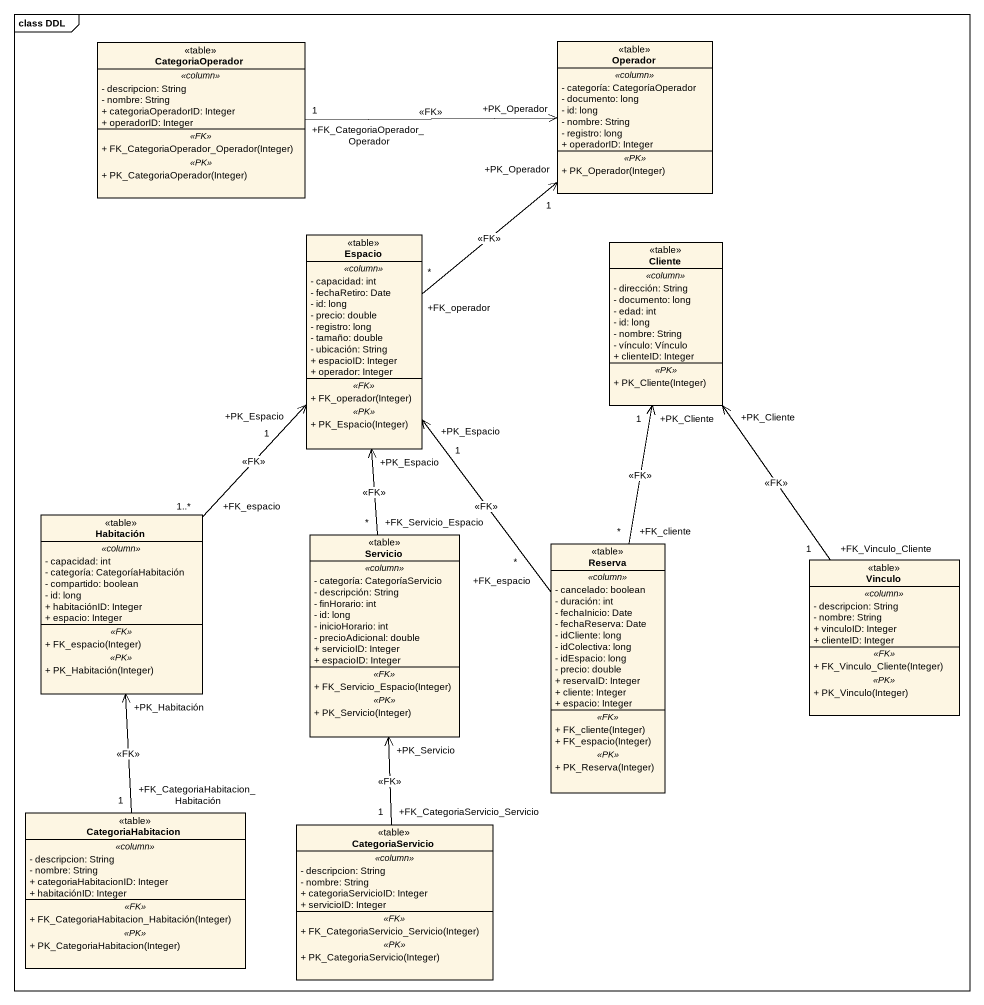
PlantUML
@startuml
mainframe class DDL
hide circle
hide empty members
skinparam classAttributeIconSize 0
class CategoriaOperador <<table>> {
  .. <<column>> ..
  - descripcion: String
  - nombre: String
  + categoriaOperadorID: Integer
  + operadorID: Integer
  .. <<FK>> ..
  + FK_CategoriaOperador_Operador(Integer)
  .. <<PK>> ..
  + PK_CategoriaOperador(Integer)
}
class Operador <<table>> {
  .. <<column>> ..
  - categoría: CategoríaOperador
  - documento: long
  - id: long
  - nombre: String
  - registro: long
  + operadorID: Integer
  .. <<PK>> ..
  + PK_Operador(Integer)
}
class Espacio <<table>> {
  .. <<column>> ..
  - capacidad: int
  - fechaRetiro: Date
  - id: long
  - precio: double
  - registro: long
  - tamaño: double
  - ubicación: String
  + espacioID: Integer
  + operador: Integer
  .. <<FK>> ..
  + FK_operador(Integer)
  .. <<PK>> ..
  + PK_Espacio(Integer)
}
class Cliente <<table>> {
  .. <<column>> ..
  - dirección: String
  - documento: long
  - edad: int
  - id: long
  - nombre: String
  - vínculo: Vínculo
  + clienteID: Integer
  .. <<PK>> ..
  + PK_Cliente(Integer)
}
class Habitación <<table>> {
  .. <<column>> ..
  - capacidad: int
  - categoría: CategoríaHabitación
  - compartido: boolean
  - id: long
  + habitaciónID: Integer
  + espacio: Integer
  .. <<FK>> ..
  + FK_espacio(Integer)
  .. <<PK>> ..
  + PK_Habitación(Integer)
}
class Servicio <<table>> {
  .. <<column>> ..
  - categoría: CategoríaServicio
  - descripción: String
  - finHorario: int
  - id: long
  - inicioHorario: int
  - precioAdicional: double
  + servicioID: Integer
  + espacioID: Integer
  .. <<FK>> ..
  + FK_Servicio_Espacio(Integer)
  .. <<PK>> ..
  + PK_Servicio(Integer)
}
class Reserva <<table>> {
  .. <<column>> ..
  - cancelado: boolean
  - duración: int
  - fechaInicio: Date
  - fechaReserva: Date
  - idCliente: long
  - idColectiva: long
  - idEspacio: long
  - precio: double
  + reservaID: Integer
  + cliente: Integer
  + espacio: Integer
  .. <<FK>> ..
  + FK_cliente(Integer)
  + FK_espacio(Integer)
  .. <<PK>> ..
  + PK_Reserva(Integer)
}
class Vinculo <<table>> {
  .. <<column>> ..
  - descripcion: String
  - nombre: String
  + vinculoID: Integer
  + clienteID: Integer
  .. <<FK>> ..
  + FK_Vinculo_Cliente(Integer)
  .. <<PK>> ..
  + PK_Vinculo(Integer)
}
class CategoriaHabitacion <<table>> {
  .. <<column>> ..
  - descripcion: String
  - nombre: String
  + categoriaHabitacionID: Integer
  + habitaciónID: Integer
  .. <<FK>> ..
  + FK_CategoriaHabitacion_Habitación(Integer)
  .. <<PK>> ..
  + PK_CategoriaHabitacion(Integer)
}
class CategoriaServicio <<table>> {
  .. <<column>> ..
  - descripcion: String
  - nombre: String
  + categoriaServicioID: Integer
  + servicioID: Integer
  .. <<FK>> ..
  + FK_CategoriaServicio_Servicio(Integer)
  .. <<PK>> ..
  + PK_CategoriaServicio(Integer)
}
CategoriaOperador "+FK_CategoriaOperador_Operador\n1" -right-> "+PK_Operador" Operador : <<FK>>
Espacio "+FK_operador\n*" -up-> "+PK_Operador\n1" Operador : <<FK>>
Habitación "+FK_espacio\n1..*" -up-> "+PK_Espacio\n1" Espacio : <<FK>>
Servicio "+FK_Servicio_Espacio\n*" -up-> "+PK_Espacio" Espacio : <<FK>>
Reserva "+FK_espacio\n*" -up-> "+PK_Espacio\n1" Espacio : <<FK>>
Reserva "+FK_cliente\n*" -up-> "+PK_Cliente\n1" Cliente : <<FK>>
Vinculo "+FK_Vinculo_Cliente\n1" -up-> "+PK_Cliente" Cliente : <<FK>>
CategoriaHabitacion "+FK_CategoriaHabitacion_Habitación\n1" -up-> "+PK_Habitación" Habitación : <<FK>>
CategoriaServicio "+FK_CategoriaServicio_Servicio\n1" -up-> "+PK_Servicio" Servicio : <<FK>>
@enduml
